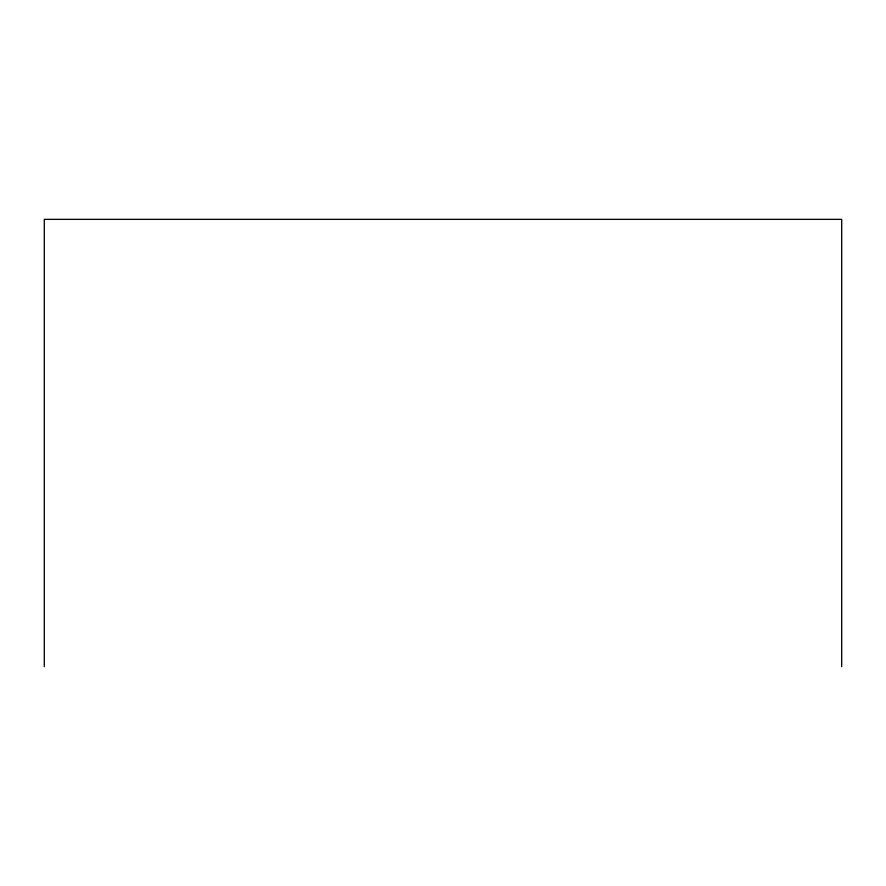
<?xml version="1.0" encoding="UTF-8"?>
<svg xmlns="http://www.w3.org/2000/svg" width="886" height="886" viewBox="0 0 886 886"><rect width="100%" height="100%" fill="white"/><g stroke="black" fill="none" stroke-linecap="round" stroke-linejoin="round"><path stroke-width="1.33" d="M841.7 666.649L841.7 219.351L44.3 219.351L44.3 666.649"/></g></svg>
